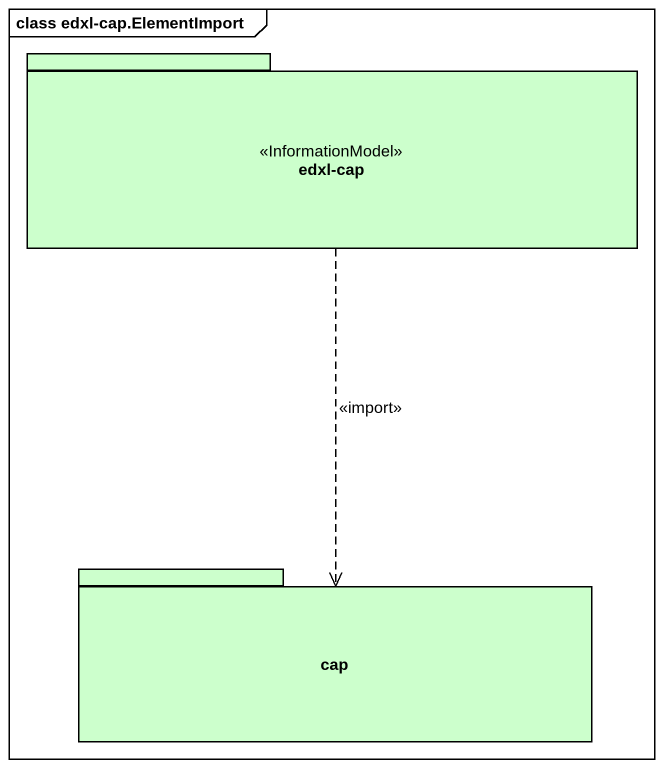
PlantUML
@startuml
mainframe class edxl-cap.ElementImport
package "edxl-cap" as edxl_cap <<InformationModel>> #CCFFCC {
}
package cap #CCFFCC {
}
edxl_cap ..> cap : <<import>>
@enduml
